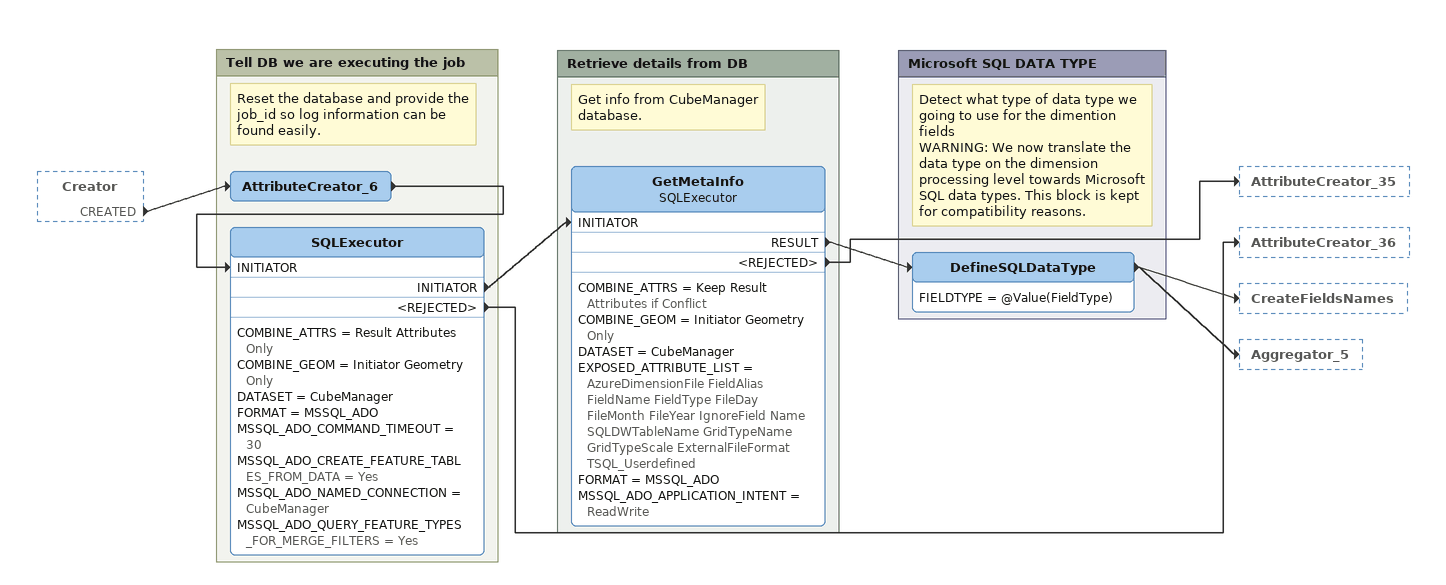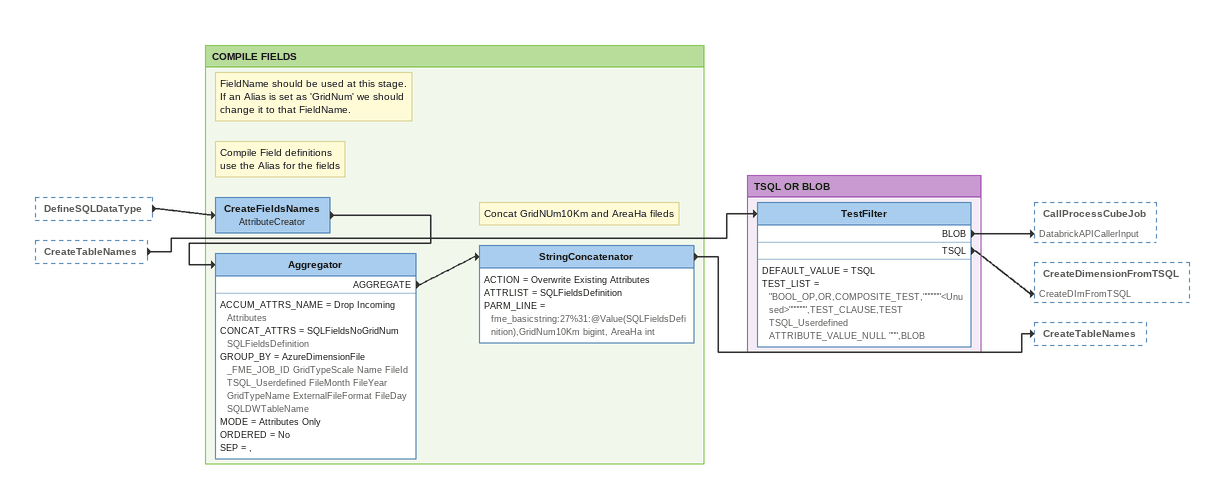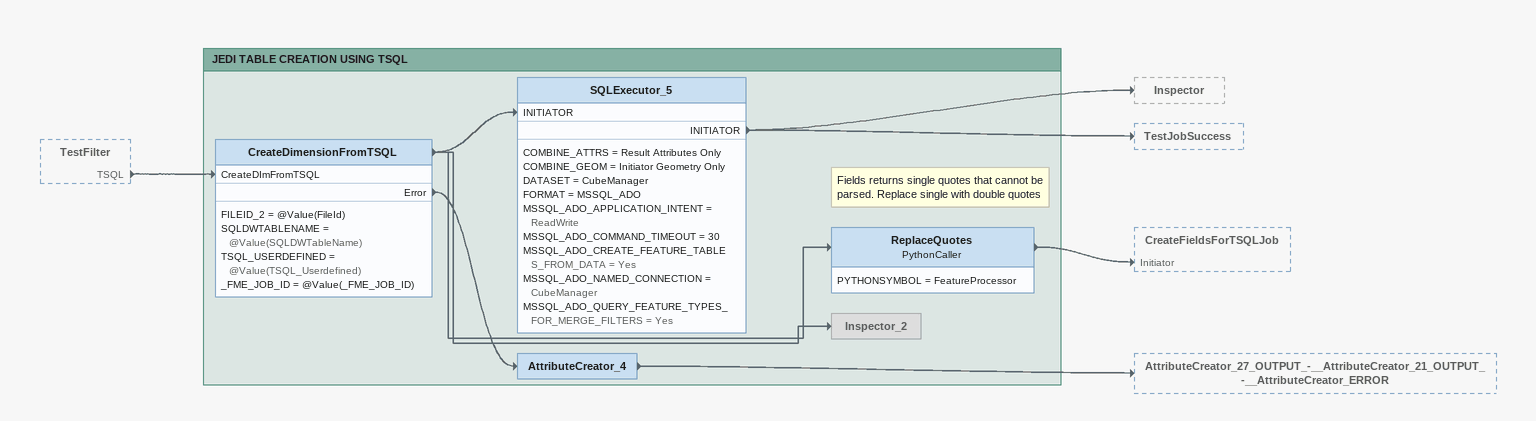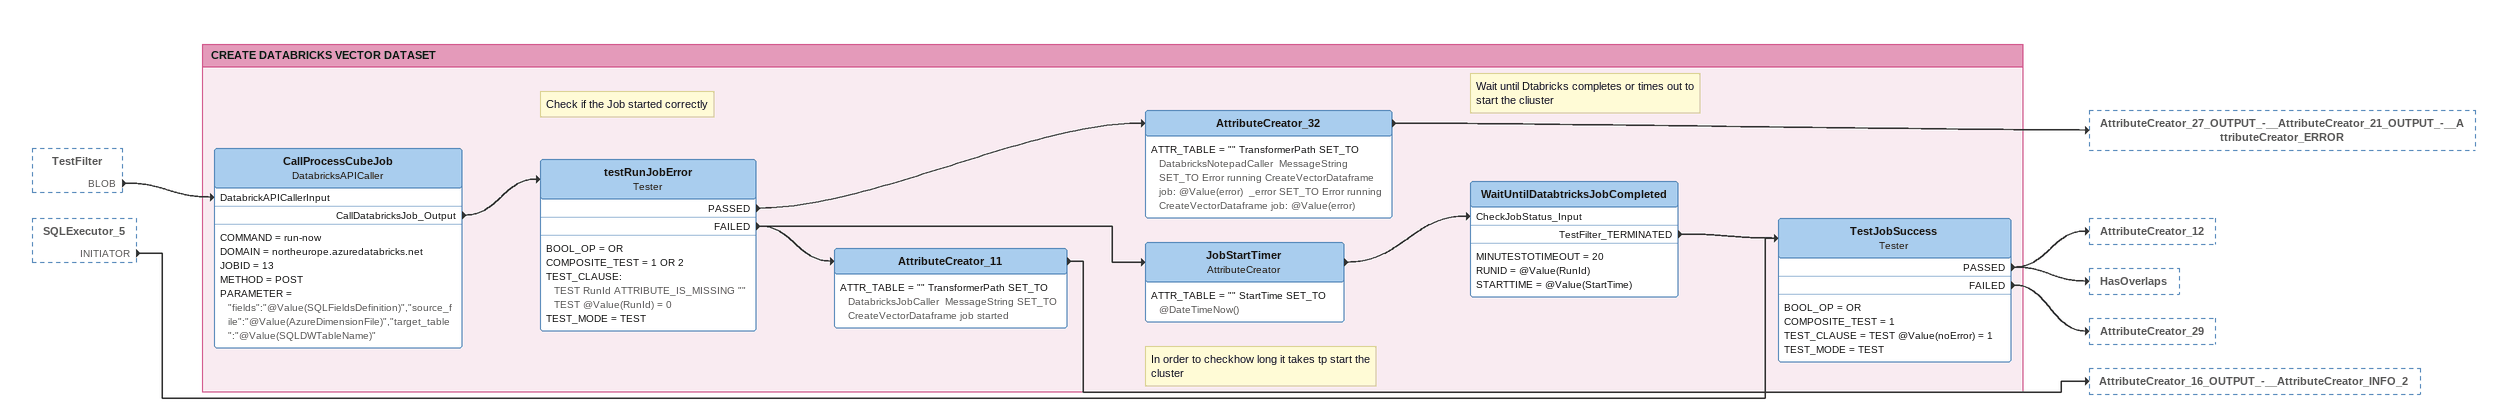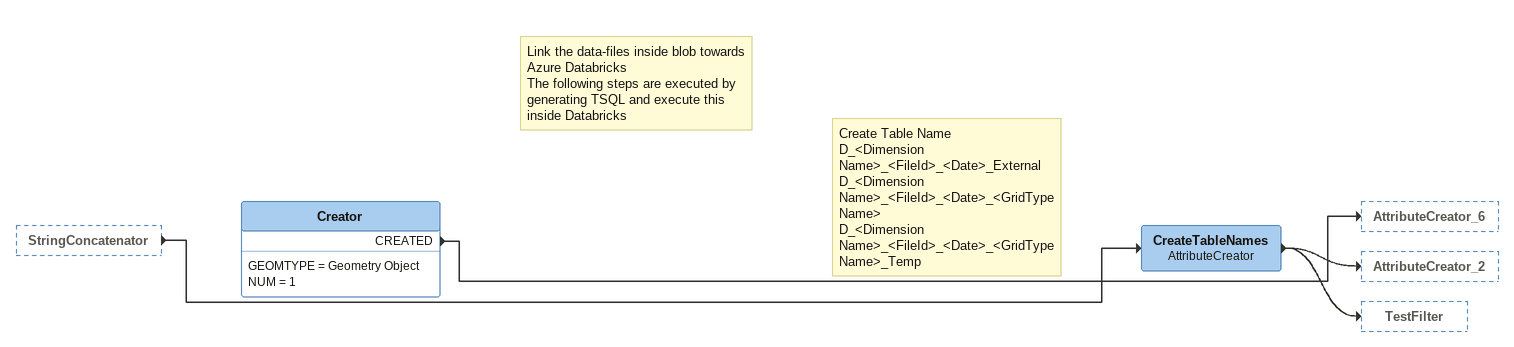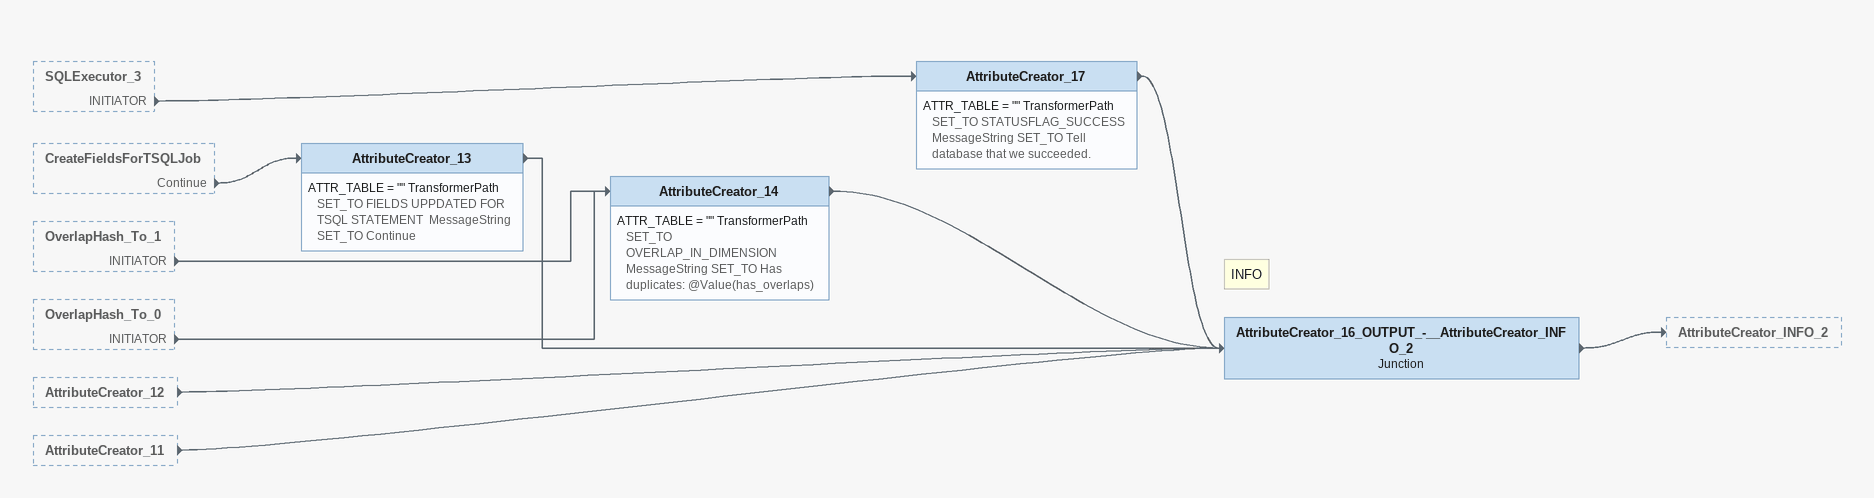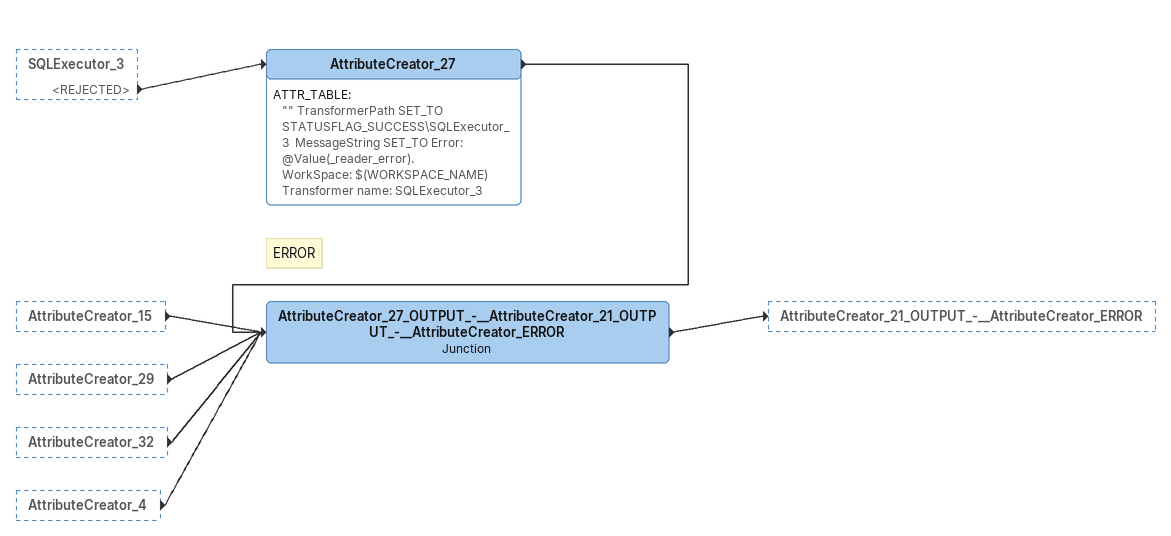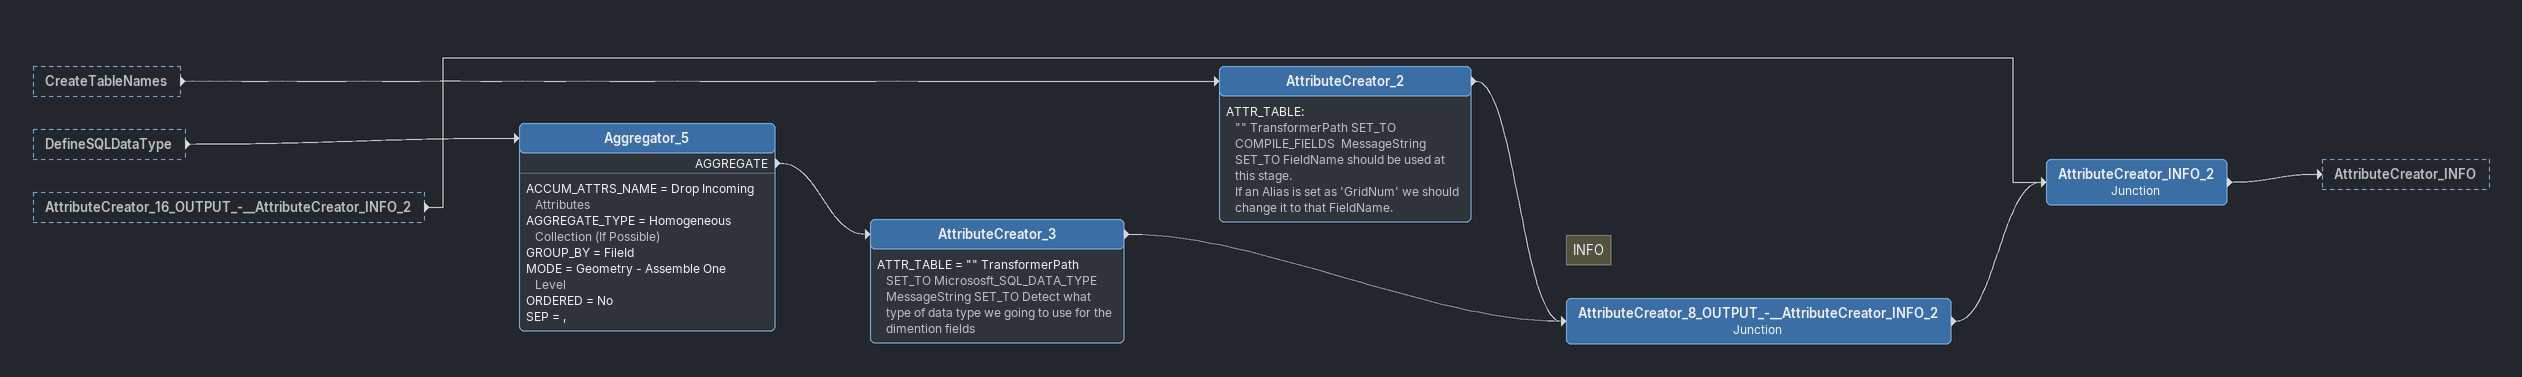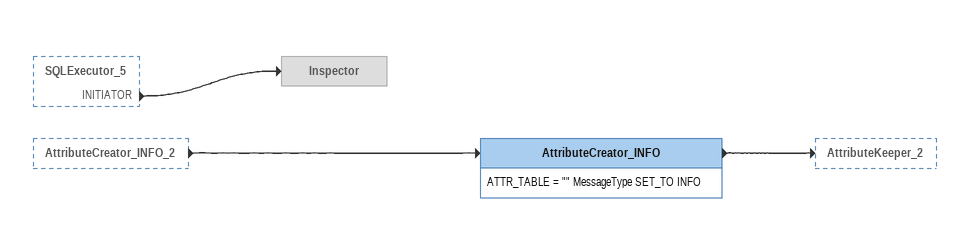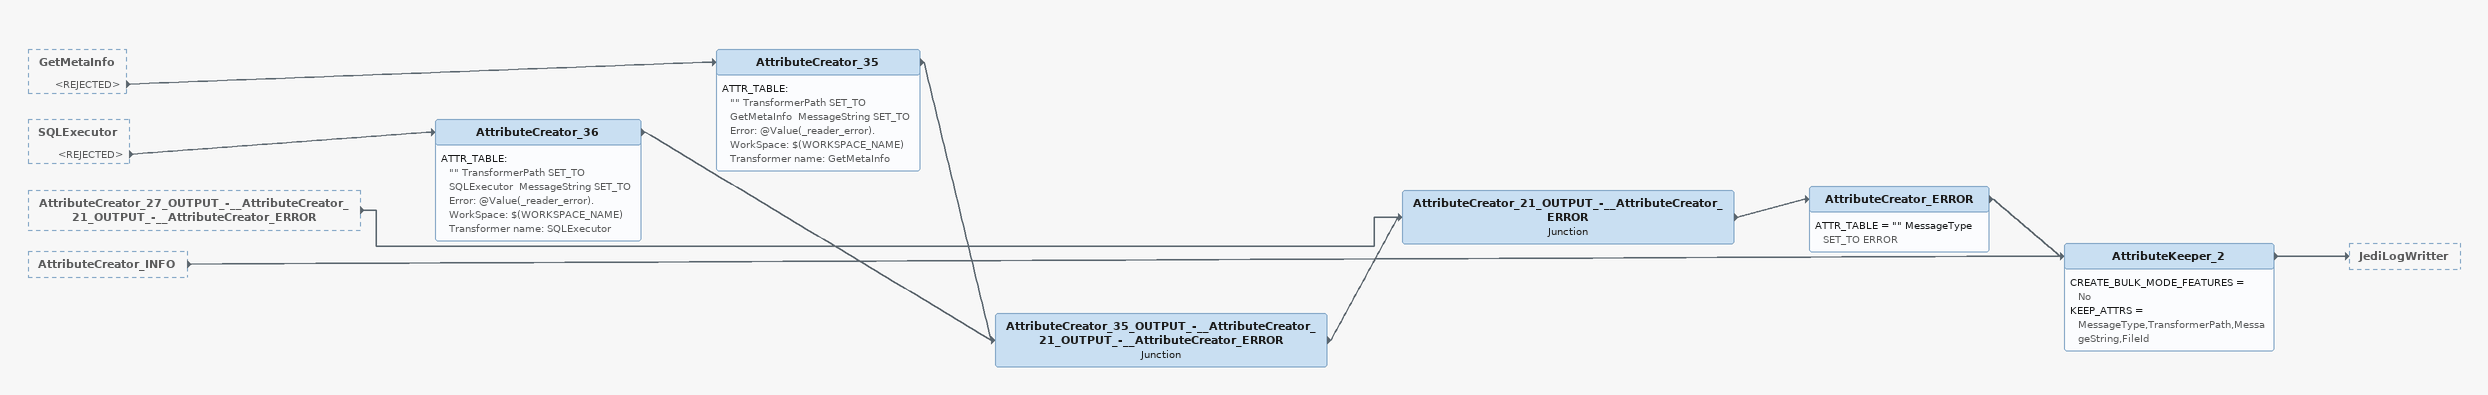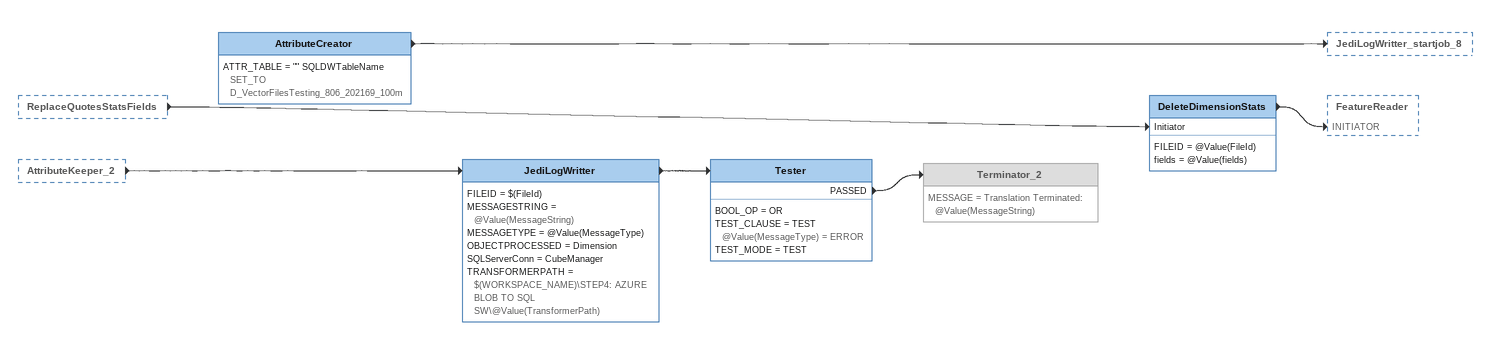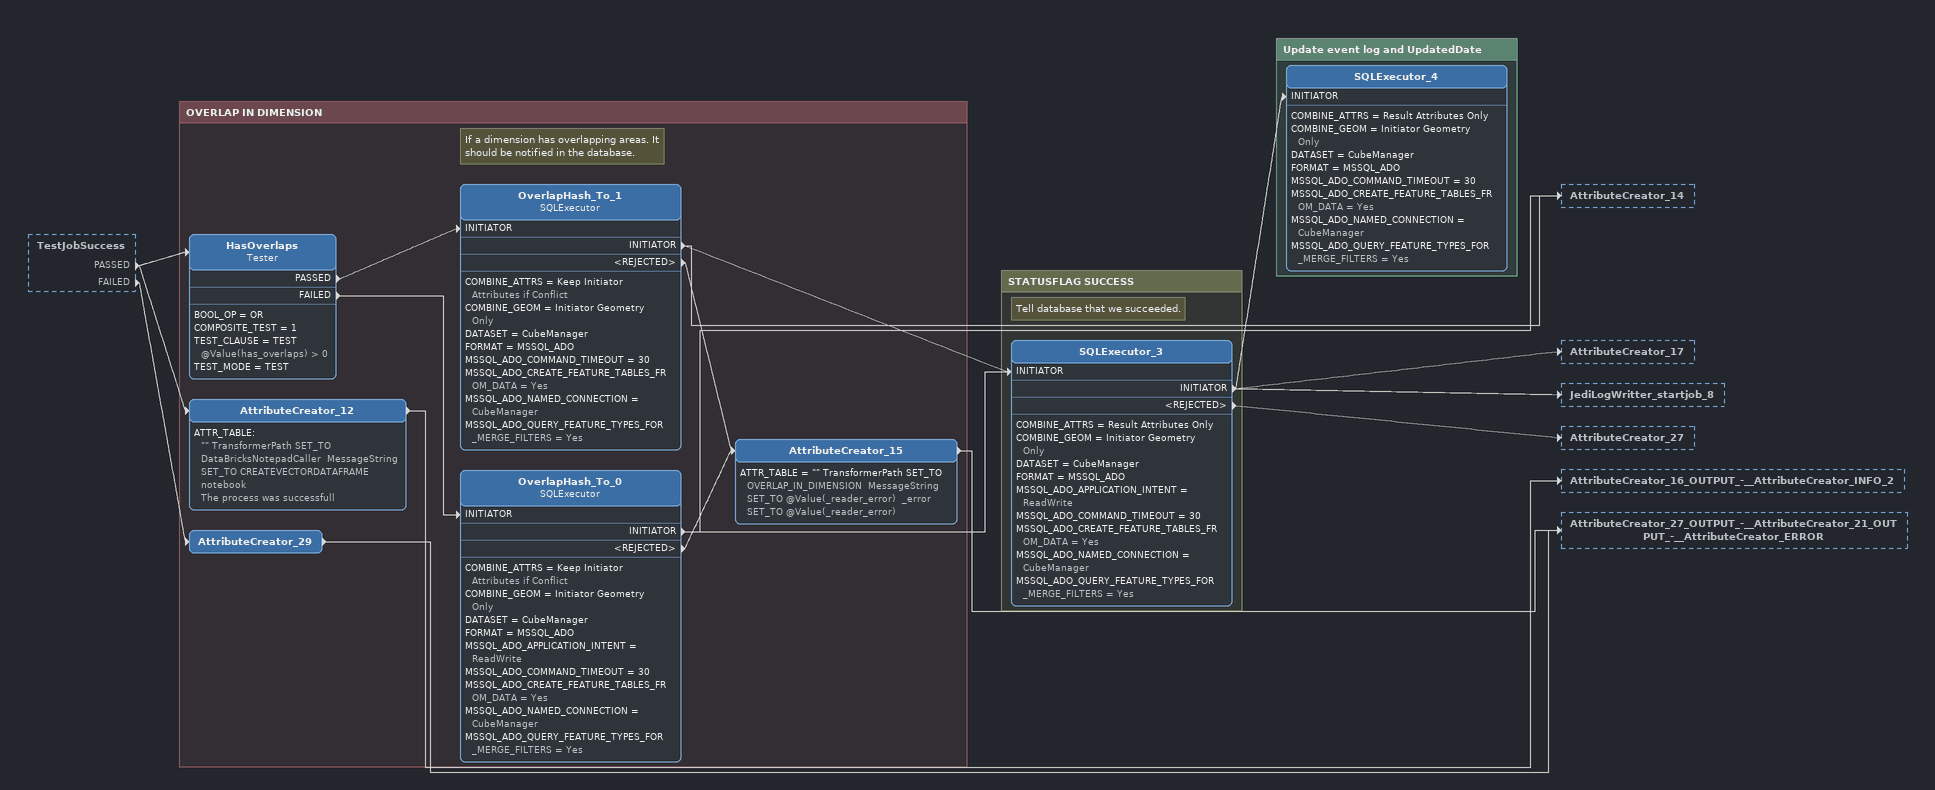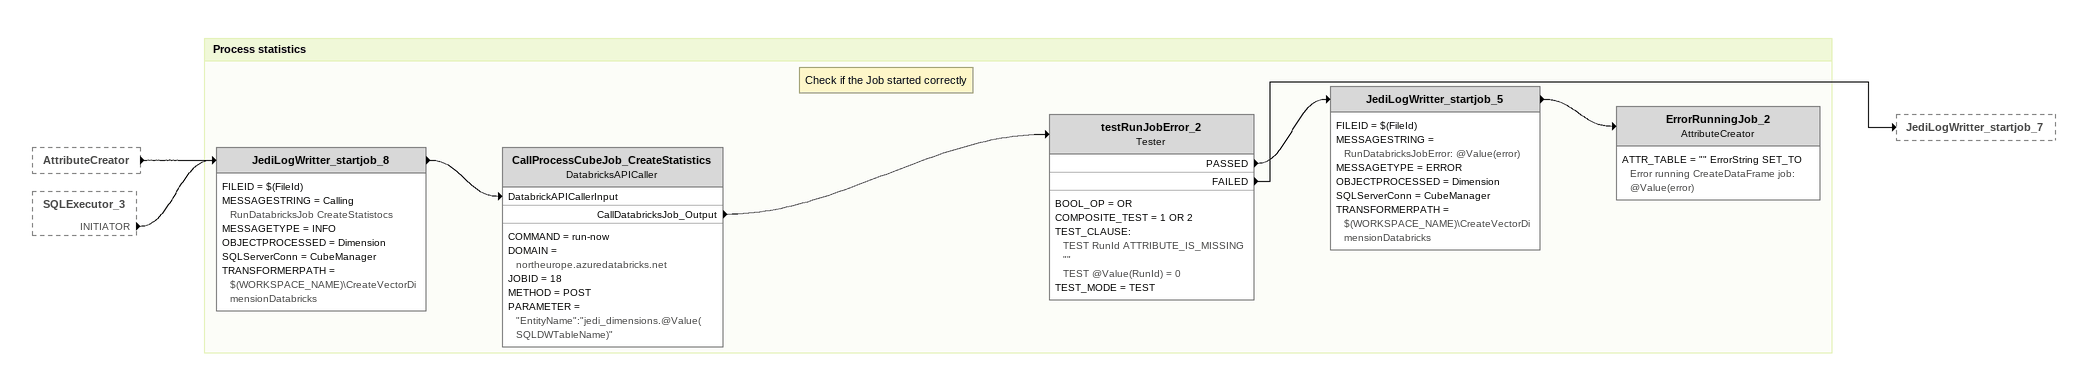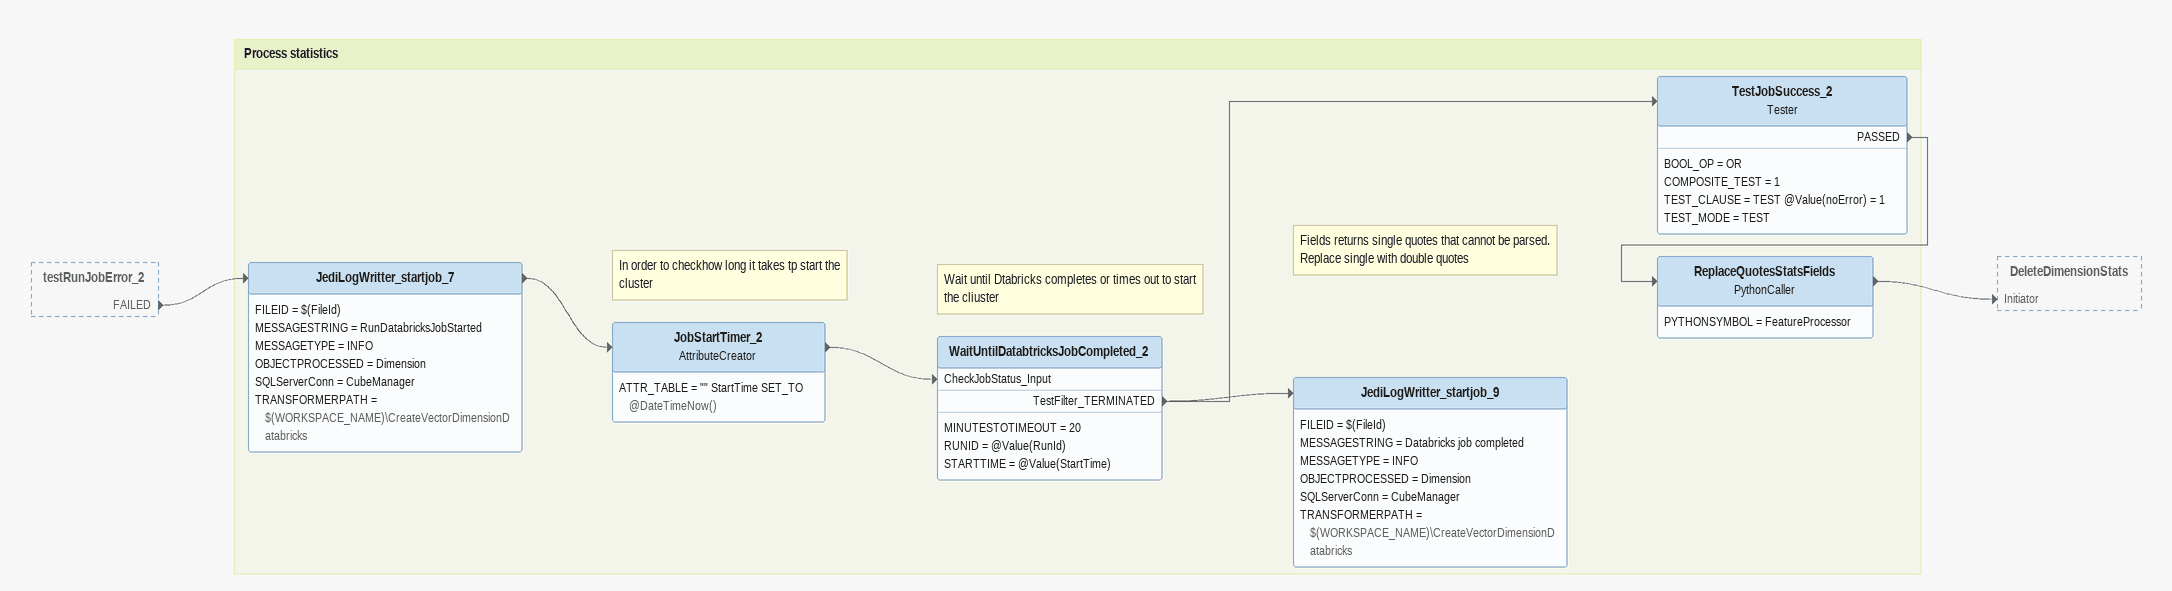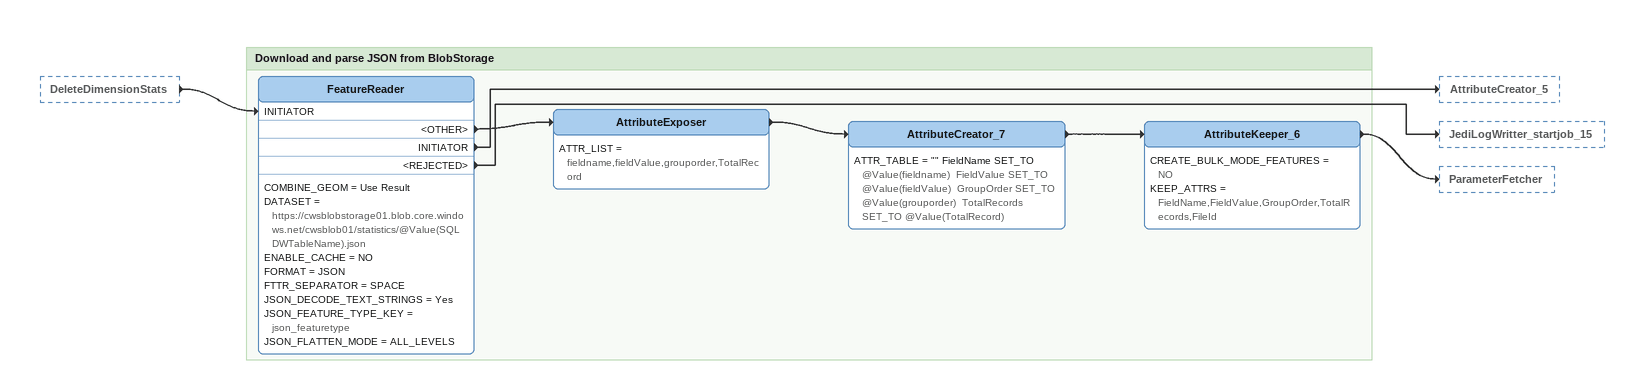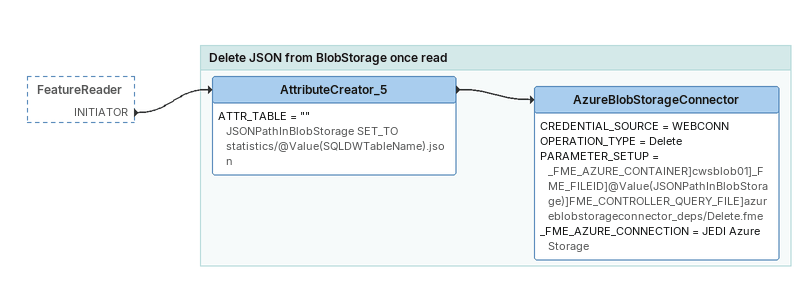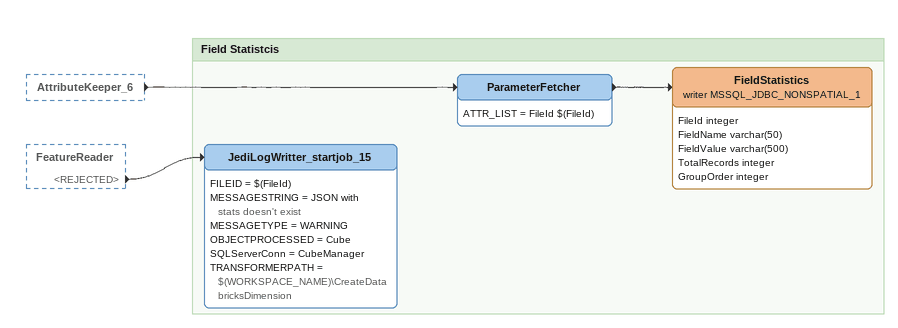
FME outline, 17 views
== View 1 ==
Creator [outside]
    CREATED -> AttributeCreator_6

Bookmark: Tell DB we are executing the job
Note: Reset the database and provide the job_id so log information can be found easily.
AttributeCreator_6
    -> SQLExecutor [INITIATOR]
SQLExecutor
    COMBINE_ATTRS = Result Attributes Only
    COMBINE_GEOM = Initiator Geometry Only
    DATASET = CubeManager
    FORMAT = MSSQL_ADO
    MSSQL_ADO_COMMAND_TIMEOUT = 30
    MSSQL_ADO_CREATE_FEATURE_TABLES_FROM_DATA = Yes
    MSSQL_ADO_NAMED_CONNECTION = CubeManager
    MSSQL_ADO_QUERY_FEATURE_TYPES_FOR_MERGE_FILTERS = Yes
    INITIATOR -> GetMetaInfo [INITIATOR]
    <REJECTED> -> AttributeCreator_36

Bookmark: Retrieve details from DB
Note: Get info from CubeManager database.
GetMetaInfo: SQLExecutor
    COMBINE_ATTRS = Keep Result Attributes if Conflict
    COMBINE_GEOM = Initiator Geometry Only
    DATASET = CubeManager
    EXPOSED_ATTRIBUTE_LIST = AzureDimensionFile FieldAlias FieldName FieldType FileDay FileMonth FileYear IgnoreField Name SQLDWTableName GridTypeName GridTypeScale ExternalFileFormat TSQL_Userdefined
    FORMAT = MSSQL_ADO
    MSSQL_ADO_APPLICATION_INTENT = ReadWrite
    RESULT -> DefineSQLDataType
    <REJECTED> -> AttributeCreator_35

Bookmark: Microsoft SQL DATA TYPE
Note: Detect what type of data type we going to use for the dimention fields / WARNING: We now translate the data type on the dimension processing level towards Microsoft SQL data types. This block is kept for compatibility reasons.
DefineSQLDataType
    FIELDTYPE = @Value(FieldType)
    -> CreateFieldsNames
    -> Aggregator_5

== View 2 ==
DefineSQLDataType [outside]
    -> CreateFieldsNames
CreateTableNames [outside]
    -> TestFilter

Bookmark: COMPILE FIELDS
Note: FieldName should be used at this stage. / If an Alias is set as 'GridNum' we should change it to that FieldName.
Note: Compile Field definitions / use the Alias for the fields
CreateFieldsNames: AttributeCreator
    -> Aggregator
Aggregator
    ACCUM_ATTRS_NAME = Drop Incoming Attributes
    CONCAT_ATTRS = SQLFieldsNoGridNum SQLFieldsDefinition
    GROUP_BY = AzureDimensionFile _FME_JOB_ID GridTypeScale Name FileId TSQL_Userdefined FileMonth FileYear GridTypeName ExternalFileFormat FileDay SQLDWTableName
    MODE = Attributes Only
    ORDERED = No
    SEP = ,
    AGGREGATE -> StringConcatenator
Note: Concat GridNUm10Km and AreaHa fileds
StringConcatenator
    ACTION = Overwrite Existing Attributes
    ATTRLIST = SQLFieldsDefinition
    PARM_LINE = fme_basicstring:27%31:@Value(SQLFieldsDefinition),GridNum10Km bigint, AreaHa int
    -> CreateTableNames

Bookmark: TSQL OR BLOB
TestFilter
    DEFAULT_VALUE = TSQL
    TEST_LIST = "BOOL_OP,OR,COMPOSITE_TEST,""""""<Unused>"""""",TEST_CLAUSE,TEST TSQL_Userdefined ATTRIBUTE_VALUE_NULL """,BLOB
    BLOB -> CallProcessCubeJob [DatabrickAPICallerInput]
    TSQL -> CreateDimensionFromTSQL [CreateDImFromTSQL]

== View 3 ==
TestFilter [outside]
    TSQL -> CreateDimensionFromTSQL [CreateDImFromTSQL]

Bookmark: JEDI TABLE CREATION USING TSQL
CreateDimensionFromTSQL
    FILEID_2 = @Value(FileId)
    SQLDWTABLENAME = @Value(SQLDWTableName)
    TSQL_USERDEFINED = @Value(TSQL_Userdefined)
    _FME_JOB_ID = @Value(_FME_JOB_ID)
    -> ReplaceQuotes
    -> Inspector_2
    -> SQLExecutor_5 [INITIATOR]
    Error -> AttributeCreator_4
SQLExecutor_5
    COMBINE_ATTRS = Result Attributes Only
    COMBINE_GEOM = Initiator Geometry Only
    DATASET = CubeManager
    FORMAT = MSSQL_ADO
    MSSQL_ADO_APPLICATION_INTENT = ReadWrite
    MSSQL_ADO_COMMAND_TIMEOUT = 30
    MSSQL_ADO_CREATE_FEATURE_TABLES_FROM_DATA = Yes
    MSSQL_ADO_NAMED_CONNECTION = CubeManager
    MSSQL_ADO_QUERY_FEATURE_TYPES_FOR_MERGE_FILTERS = Yes
    INITIATOR -> Inspector
    INITIATOR -> TestJobSuccess
Note: Fields returns single quotes that cannot be parsed. Replace single with double quotes
ReplaceQuotes: PythonCaller
    PYTHONSYMBOL = FeatureProcessor
    -> CreateFieldsForTSQLJob [Initiator]
Inspector_2 [off]
AttributeCreator_4
    -> AttributeCreator_27_OUTPUT_-__AttributeCreator_21_OUTPUT_-__AttributeCreator_ERROR

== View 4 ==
TestFilter [outside]
    BLOB -> CallProcessCubeJob [DatabrickAPICallerInput]
SQLExecutor_5 [outside]
    INITIATOR -> TestJobSuccess

Bookmark: CREATE DATABRICKS VECTOR DATASET
CallProcessCubeJob: DatabricksAPICaller
    COMMAND = run-now
    DOMAIN = northeurope.azuredatabricks.net
    JOBID = 13
    METHOD = POST
    PARAMETER = "fields":"@Value(SQLFieldsDefinition)","source_file":"@Value(AzureDimensionFile)","target_table":"@Value(SQLDWTableName)"
    CallDatabricksJob_Output -> testRunJobError
Note: Check if the Job started correctly
testRunJobError: Tester
    BOOL_OP = OR
    COMPOSITE_TEST = 1 OR 2
    TEST_CLAUSE:
      TEST RunId ATTRIBUTE_IS_MISSING ""
      TEST @Value(RunId) = 0
    TEST_MODE = TEST
    PASSED -> AttributeCreator_32
    FAILED -> JobStartTimer
    FAILED -> AttributeCreator_11
AttributeCreator_32
    ATTR_TABLE = "" TransformerPath SET_TO DatabricksNotepadCaller  MessageString SET_TO Error running CreateVectorDataframe job: @Value(error)  _error SET_TO Error running CreateVectorDataframe job: @Value(error)
    -> AttributeCreator_27_OUTPUT_-__AttributeCreator_21_OUTPUT_-__AttributeCreator_ERROR
Note: In order to checkhow long it takes tp start the cluster
JobStartTimer: AttributeCreator
    ATTR_TABLE = "" StartTime SET_TO @DateTimeNow()
    -> WaitUntilDatabtricksJobCompleted [CheckJobStatus_Input]
Note: Wait until Dtabricks completes or times out to start the cliuster
WaitUntilDatabtricksJobCompleted
    MINUTESTOTIMEOUT = 20
    RUNID = @Value(RunId)
    STARTTIME = @Value(StartTime)
    TestFilter_TERMINATED -> TestJobSuccess
AttributeCreator_11
    ATTR_TABLE = "" TransformerPath SET_TO DatabricksJobCaller  MessageString SET_TO CreateVectorDataframe job started
    -> AttributeCreator_16_OUTPUT_-__AttributeCreator_INFO_2
TestJobSuccess: Tester
    BOOL_OP = OR
    COMPOSITE_TEST = 1
    TEST_CLAUSE = TEST @Value(noError) = 1
    TEST_MODE = TEST
    PASSED -> AttributeCreator_12
    PASSED -> HasOverlaps
    FAILED -> AttributeCreator_29

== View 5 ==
StringConcatenator [outside]
    -> CreateTableNames
Note: Link the data-files inside blob towards Azure Databricks / The following steps are executed by generating TSQL and execute this inside Databricks
Creator
    GEOMTYPE = Geometry Object
    NUM = 1
    CREATED -> AttributeCreator_6
Note: Create Table Name / D_<Dimension Name>_<FileId>_<Date>_External / D_<Dimension Name>_<FileId>_<Date>_<GridTypeName> / D_<Dimension Name>_<FileId>_<Date>_<GridTypeName>_Temp
CreateTableNames: AttributeCreator
    -> AttributeCreator_2
    -> TestFilter

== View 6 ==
SQLExecutor_3 [outside]
    INITIATOR -> AttributeCreator_17
CreateFieldsForTSQLJob [outside]
    Continue -> AttributeCreator_13
OverlapHash_To_1 [outside]
    INITIATOR -> AttributeCreator_14
OverlapHash_To_0 [outside]
    INITIATOR -> AttributeCreator_14
AttributeCreator_12 [outside]
    -> AttributeCreator_16_OUTPUT_-__AttributeCreator_INFO_2
AttributeCreator_11 [outside]
    -> AttributeCreator_16_OUTPUT_-__AttributeCreator_INFO_2
AttributeCreator_17
    ATTR_TABLE = "" TransformerPath SET_TO STATUSFLAG_SUCCESS  MessageString SET_TO Tell database that we succeeded.
    -> AttributeCreator_16_OUTPUT_-__AttributeCreator_INFO_2
AttributeCreator_14
    ATTR_TABLE = "" TransformerPath SET_TO OVERLAP_IN_DIMENSION  MessageString SET_TO Has duplicates: @Value(has_overlaps)
    -> AttributeCreator_16_OUTPUT_-__AttributeCreator_INFO_2
AttributeCreator_13
    ATTR_TABLE = "" TransformerPath SET_TO FIELDS UPPDATED FOR TSQL STATEMENT  MessageString SET_TO Continue
    -> AttributeCreator_16_OUTPUT_-__AttributeCreator_INFO_2
Note: INFO
AttributeCreator_16_OUTPUT_-__AttributeCreator_INFO_2: Junction
    -> AttributeCreator_INFO_2

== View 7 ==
SQLExecutor_3 [outside]
    <REJECTED> -> AttributeCreator_27
AttributeCreator_15 [outside]
    -> AttributeCreator_27_OUTPUT_-__AttributeCreator_21_OUTPUT_-__AttributeCreator_ERROR
AttributeCreator_29 [outside]
    -> AttributeCreator_27_OUTPUT_-__AttributeCreator_21_OUTPUT_-__AttributeCreator_ERROR
AttributeCreator_32 [outside]
    -> AttributeCreator_27_OUTPUT_-__AttributeCreator_21_OUTPUT_-__AttributeCreator_ERROR
AttributeCreator_4 [outside]
    -> AttributeCreator_27_OUTPUT_-__AttributeCreator_21_OUTPUT_-__AttributeCreator_ERROR
AttributeCreator_27
    ATTR_TABLE:
      "" TransformerPath SET_TO STATUSFLAG_SUCCESS\SQLExecutor_3  MessageString SET_TO Error: @Value(_reader_error).
      WorkSpace: $(WORKSPACE_NAME)
      Transformer name: SQLExecutor_3
    -> AttributeCreator_27_OUTPUT_-__AttributeCreator_21_OUTPUT_-__AttributeCreator_ERROR
Note: ERROR
AttributeCreator_27_OUTPUT_-__AttributeCreator_21_OUTPUT_-__AttributeCreator_ERROR: Junction
    -> AttributeCreator_21_OUTPUT_-__AttributeCreator_ERROR

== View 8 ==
CreateTableNames [outside]
    -> AttributeCreator_2
DefineSQLDataType [outside]
    -> Aggregator_5
AttributeCreator_16_OUTPUT_-__AttributeCreator_INFO_2 [outside]
    -> AttributeCreator_INFO_2
AttributeCreator_2
    ATTR_TABLE:
      "" TransformerPath SET_TO COMPILE_FIELDS  MessageString SET_TO FieldName should be used at this stage.
      If an Alias is set as 'GridNum' we should change it to that FieldName.
    -> AttributeCreator_8_OUTPUT_-__AttributeCreator_INFO_2
Aggregator_5
    ACCUM_ATTRS_NAME = Drop Incoming Attributes
    AGGREGATE_TYPE = Homogeneous Collection (If Possible)
    GROUP_BY = FileId
    MODE = Geometry - Assemble One Level
    ORDERED = No
    SEP = ,
    AGGREGATE -> AttributeCreator_3
AttributeCreator_3
    ATTR_TABLE = "" TransformerPath SET_TO Micrososft_SQL_DATA_TYPE  MessageString SET_TO Detect what type of data type we going to use for the dimention fields
    -> AttributeCreator_8_OUTPUT_-__AttributeCreator_INFO_2
Note: INFO
AttributeCreator_8_OUTPUT_-__AttributeCreator_INFO_2: Junction
    -> AttributeCreator_INFO_2
AttributeCreator_INFO_2: Junction
    -> AttributeCreator_INFO

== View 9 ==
SQLExecutor_5 [outside]
    INITIATOR -> Inspector
AttributeCreator_INFO_2 [outside]
    -> AttributeCreator_INFO
Inspector [off]
AttributeCreator_INFO
    ATTR_TABLE = "" MessageType SET_TO INFO
    -> AttributeKeeper_2

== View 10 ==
GetMetaInfo [outside]
    <REJECTED> -> AttributeCreator_35
SQLExecutor [outside]
    <REJECTED> -> AttributeCreator_36
AttributeCreator_27_OUTPUT_-__AttributeCreator_21_OUTPUT_-__AttributeCreator_ERROR [outside]
    -> AttributeCreator_21_OUTPUT_-__AttributeCreator_ERROR
AttributeCreator_INFO [outside]
    -> AttributeKeeper_2
AttributeCreator_35
    ATTR_TABLE:
      "" TransformerPath SET_TO GetMetaInfo  MessageString SET_TO Error: @Value(_reader_error).
      WorkSpace: $(WORKSPACE_NAME)
      Transformer name: GetMetaInfo
    -> AttributeCreator_35_OUTPUT_-__AttributeCreator_21_OUTPUT_-__AttributeCreator_ERROR
AttributeCreator_36
    ATTR_TABLE:
      "" TransformerPath SET_TO SQLExecutor  MessageString SET_TO Error: @Value(_reader_error).
      WorkSpace: $(WORKSPACE_NAME)
      Transformer name: SQLExecutor
    -> AttributeCreator_35_OUTPUT_-__AttributeCreator_21_OUTPUT_-__AttributeCreator_ERROR
AttributeCreator_35_OUTPUT_-__AttributeCreator_21_OUTPUT_-__AttributeCreator_ERROR: Junction
    -> AttributeCreator_21_OUTPUT_-__AttributeCreator_ERROR
AttributeCreator_21_OUTPUT_-__AttributeCreator_ERROR: Junction
    -> AttributeCreator_ERROR
AttributeCreator_ERROR
    ATTR_TABLE = "" MessageType SET_TO ERROR
    -> AttributeKeeper_2
AttributeKeeper_2
    CREATE_BULK_MODE_FEATURES = No
    KEEP_ATTRS = MessageType,TransformerPath,MessageString,FileId
    -> JediLogWritter

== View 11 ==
ReplaceQuotesStatsFields [outside]
    -> DeleteDimensionStats [Initiator]
AttributeKeeper_2 [outside]
    -> JediLogWritter
JediLogWritter
    FILEID = $(FileId)
    MESSAGESTRING = @Value(MessageString)
    MESSAGETYPE = @Value(MessageType)
    OBJECTPROCESSED = Dimension
    SQLServerConn = CubeManager
    TRANSFORMERPATH = $(WORKSPACE_NAME)\STEP4: AZURE BLOB TO SQL SW\@Value(TransformerPath)
    -> Tester
Tester
    BOOL_OP = OR
    TEST_CLAUSE = TEST @Value(MessageType) = ERROR
    TEST_MODE = TEST
    PASSED -> Terminator_2
Terminator_2 [off]
    MESSAGE = Translation Terminated: @Value(MessageString)
AttributeCreator
    ATTR_TABLE = "" SQLDWTableName SET_TO D_VectorFilesTesting_806_202169_100m
    -> JediLogWritter_startjob_8
DeleteDimensionStats
    FILEID = @Value(FileId)
    fields = @Value(fields)
    -> FeatureReader [INITIATOR]

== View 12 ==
TestJobSuccess [outside]
    PASSED -> AttributeCreator_12
    PASSED -> HasOverlaps
    FAILED -> AttributeCreator_29

Bookmark: OVERLAP IN DIMENSION
HasOverlaps: Tester
    BOOL_OP = OR
    COMPOSITE_TEST = 1
    TEST_CLAUSE = TEST @Value(has_overlaps) > 0
    TEST_MODE = TEST
    PASSED -> OverlapHash_To_1 [INITIATOR]
    FAILED -> OverlapHash_To_0 [INITIATOR]
Note: If a dimension has overlapping areas. It should be notified in the database.
OverlapHash_To_1: SQLExecutor
    COMBINE_ATTRS = Keep Initiator Attributes if Conflict
    COMBINE_GEOM = Initiator Geometry Only
    DATASET = CubeManager
    FORMAT = MSSQL_ADO
    MSSQL_ADO_COMMAND_TIMEOUT = 30
    MSSQL_ADO_CREATE_FEATURE_TABLES_FROM_DATA = Yes
    MSSQL_ADO_NAMED_CONNECTION = CubeManager
    MSSQL_ADO_QUERY_FEATURE_TYPES_FOR_MERGE_FILTERS = Yes
    INITIATOR -> SQLExecutor_3 [INITIATOR]
    INITIATOR -> AttributeCreator_14
    <REJECTED> -> AttributeCreator_15
OverlapHash_To_0: SQLExecutor
    COMBINE_ATTRS = Keep Initiator Attributes if Conflict
    COMBINE_GEOM = Initiator Geometry Only
    DATASET = CubeManager
    FORMAT = MSSQL_ADO
    MSSQL_ADO_APPLICATION_INTENT = ReadWrite
    MSSQL_ADO_COMMAND_TIMEOUT = 30
    MSSQL_ADO_CREATE_FEATURE_TABLES_FROM_DATA = Yes
    MSSQL_ADO_NAMED_CONNECTION = CubeManager
    MSSQL_ADO_QUERY_FEATURE_TYPES_FOR_MERGE_FILTERS = Yes
    INITIATOR -> SQLExecutor_3 [INITIATOR]
    INITIATOR -> AttributeCreator_14
    <REJECTED> -> AttributeCreator_15
AttributeCreator_15
    ATTR_TABLE = "" TransformerPath SET_TO OVERLAP_IN_DIMENSION  MessageString SET_TO @Value(_reader_error)  _error SET_TO @Value(_reader_error)
    -> AttributeCreator_27_OUTPUT_-__AttributeCreator_21_OUTPUT_-__AttributeCreator_ERROR
AttributeCreator_12
    ATTR_TABLE:
      "" TransformerPath SET_TO DataBricksNotepadCaller  MessageString SET_TO CREATEVECTORDATAFRAME notebook
      The process was successfull
    -> AttributeCreator_16_OUTPUT_-__AttributeCreator_INFO_2
AttributeCreator_29
    -> AttributeCreator_27_OUTPUT_-__AttributeCreator_21_OUTPUT_-__AttributeCreator_ERROR

Bookmark: STATUSFLAG SUCCESS
Note: Tell database that we succeeded.
SQLExecutor_3
    COMBINE_ATTRS = Result Attributes Only
    COMBINE_GEOM = Initiator Geometry Only
    DATASET = CubeManager
    FORMAT = MSSQL_ADO
    MSSQL_ADO_APPLICATION_INTENT = ReadWrite
    MSSQL_ADO_COMMAND_TIMEOUT = 30
    MSSQL_ADO_CREATE_FEATURE_TABLES_FROM_DATA = Yes
    MSSQL_ADO_NAMED_CONNECTION = CubeManager
    MSSQL_ADO_QUERY_FEATURE_TYPES_FOR_MERGE_FILTERS = Yes
    INITIATOR -> AttributeCreator_17
    INITIATOR -> SQLExecutor_4 [INITIATOR]
    INITIATOR -> JediLogWritter_startjob_8
    <REJECTED> -> AttributeCreator_27

Bookmark: Update event log and UpdatedDate
SQLExecutor_4
    COMBINE_ATTRS = Result Attributes Only
    COMBINE_GEOM = Initiator Geometry Only
    DATASET = CubeManager
    FORMAT = MSSQL_ADO
    MSSQL_ADO_COMMAND_TIMEOUT = 30
    MSSQL_ADO_CREATE_FEATURE_TABLES_FROM_DATA = Yes
    MSSQL_ADO_NAMED_CONNECTION = CubeManager
    MSSQL_ADO_QUERY_FEATURE_TYPES_FOR_MERGE_FILTERS = Yes

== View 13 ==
AttributeCreator [outside]
    -> JediLogWritter_startjob_8
SQLExecutor_3 [outside]
    INITIATOR -> JediLogWritter_startjob_8

Bookmark: Process statistics
JediLogWritter_startjob_8
    FILEID = $(FileId)
    MESSAGESTRING = Calling RunDatabricksJob CreateStatistocs
    MESSAGETYPE = INFO
    OBJECTPROCESSED = Dimension
    SQLServerConn = CubeManager
    TRANSFORMERPATH = $(WORKSPACE_NAME)\CreateVectorDimensionDatabricks
    -> CallProcessCubeJob_CreateStatistics [DatabrickAPICallerInput]
CallProcessCubeJob_CreateStatistics: DatabricksAPICaller
    COMMAND = run-now
    DOMAIN = northeurope.azuredatabricks.net
    JOBID = 18
    METHOD = POST
    PARAMETER = "EntityName":"jedi_dimensions.@Value(SQLDWTableName)"
    CallDatabricksJob_Output -> testRunJobError_2
Note: Check if the Job started correctly
testRunJobError_2: Tester
    BOOL_OP = OR
    COMPOSITE_TEST = 1 OR 2
    TEST_CLAUSE:
      TEST RunId ATTRIBUTE_IS_MISSING ""
      TEST @Value(RunId) = 0
    TEST_MODE = TEST
    PASSED -> JediLogWritter_startjob_5
    FAILED -> JediLogWritter_startjob_7
JediLogWritter_startjob_5
    FILEID = $(FileId)
    MESSAGESTRING = RunDatabricksJobError: @Value(error)
    MESSAGETYPE = ERROR
    OBJECTPROCESSED = Dimension
    SQLServerConn = CubeManager
    TRANSFORMERPATH = $(WORKSPACE_NAME)\CreateVectorDimensionDatabricks
    -> ErrorRunningJob_2
ErrorRunningJob_2: AttributeCreator
    ATTR_TABLE = "" ErrorString SET_TO Error running CreateDataFrame job: @Value(error)

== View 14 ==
testRunJobError_2 [outside]
    FAILED -> JediLogWritter_startjob_7

Bookmark: Process statistics
JediLogWritter_startjob_7
    FILEID = $(FileId)
    MESSAGESTRING = RunDatabricksJobStarted
    MESSAGETYPE = INFO
    OBJECTPROCESSED = Dimension
    SQLServerConn = CubeManager
    TRANSFORMERPATH = $(WORKSPACE_NAME)\CreateVectorDimensionDatabricks
    -> JobStartTimer_2
Note: In order to checkhow long it takes tp start the cluster
JobStartTimer_2: AttributeCreator
    ATTR_TABLE = "" StartTime SET_TO @DateTimeNow()
    -> WaitUntilDatabtricksJobCompleted_2 [CheckJobStatus_Input]
Note: Wait until Dtabricks completes or times out to start the cliuster
WaitUntilDatabtricksJobCompleted_2
    MINUTESTOTIMEOUT = 20
    RUNID = @Value(RunId)
    STARTTIME = @Value(StartTime)
    TestFilter_TERMINATED -> TestJobSuccess_2
    TestFilter_TERMINATED -> JediLogWritter_startjob_9
TestJobSuccess_2: Tester
    BOOL_OP = OR
    COMPOSITE_TEST = 1
    TEST_CLAUSE = TEST @Value(noError) = 1
    TEST_MODE = TEST
    PASSED -> ReplaceQuotesStatsFields
Note: Fields returns single quotes that cannot be parsed. Replace single with double quotes
ReplaceQuotesStatsFields: PythonCaller
    PYTHONSYMBOL = FeatureProcessor
    -> DeleteDimensionStats [Initiator]
JediLogWritter_startjob_9
    FILEID = $(FileId)
    MESSAGESTRING = Databricks job completed
    MESSAGETYPE = INFO
    OBJECTPROCESSED = Dimension
    SQLServerConn = CubeManager
    TRANSFORMERPATH = $(WORKSPACE_NAME)\CreateVectorDimensionDatabricks

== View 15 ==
DeleteDimensionStats [outside]
    -> FeatureReader [INITIATOR]

Bookmark: Download and parse JSON from BlobStorage
FeatureReader
    COMBINE_GEOM = Use Result
    DATASET = https://cwsblobstorage01.blob.core.windows.net/cwsblob01/statistics/@Value(SQLDWTableName).json
    ENABLE_CACHE = NO
    FORMAT = JSON
    FTTR_SEPARATOR = SPACE
    JSON_DECODE_TEXT_STRINGS = Yes
    JSON_FEATURE_TYPE_KEY = json_featuretype
    JSON_FLATTEN_MODE = ALL_LEVELS
    <OTHER> -> AttributeExposer
    INITIATOR -> AttributeCreator_5
    <REJECTED> -> JediLogWritter_startjob_15
AttributeExposer
    ATTR_LIST = fieldname,fieldValue,grouporder,TotalRecord
    -> AttributeCreator_7
AttributeCreator_7
    ATTR_TABLE = "" FieldName SET_TO @Value(fieldname)  FieldValue SET_TO @Value(fieldValue)  GroupOrder SET_TO @Value(grouporder)  TotalRecords SET_TO @Value(TotalRecord)
    -> AttributeKeeper_6
AttributeKeeper_6
    CREATE_BULK_MODE_FEATURES = NO
    KEEP_ATTRS = FieldName,FieldValue,GroupOrder,TotalRecords,FileId
    -> ParameterFetcher

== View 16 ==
FeatureReader [outside]
    INITIATOR -> AttributeCreator_5

Bookmark: Delete JSON from BlobStorage once read
AttributeCreator_5
    ATTR_TABLE = "" JSONPathInBlobStorage SET_TO statistics/@Value(SQLDWTableName).json
    -> AzureBlobStorageConnector
AzureBlobStorageConnector
    CREDENTIAL_SOURCE = WEBCONN
    OPERATION_TYPE = Delete
    PARAMETER_SETUP = _FME_AZURE_CONTAINER]cwsblob01]_FME_FILEID]@Value(JSONPathInBlobStorage)]FME_CONTROLLER_QUERY_FILE]azureblobstorageconnector_deps/Delete.fme
    _FME_AZURE_CONNECTION = JEDI Azure Storage

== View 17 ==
AttributeKeeper_6 [outside]
    -> ParameterFetcher
FeatureReader [outside]
    <REJECTED> -> JediLogWritter_startjob_15

Bookmark: Field Statistcis
ParameterFetcher
    ATTR_LIST = FileId $(FileId)
    -> FieldStatistics (writer MSSQL_JDBC_NONSPATIAL_1)
FieldStatistics (writer MSSQL_JDBC_NONSPATIAL_1)
    attributes: FileId integer, FieldName varchar(50), FieldValue varchar(500), TotalRecords integer, GroupOrder integer
JediLogWritter_startjob_15
    FILEID = $(FileId)
    MESSAGESTRING = JSON with stats doesn't exist
    MESSAGETYPE = WARNING
    OBJECTPROCESSED = Cube
    SQLServerConn = CubeManager
    TRANSFORMERPATH = $(WORKSPACE_NAME)\CreateDatabricksDimension
